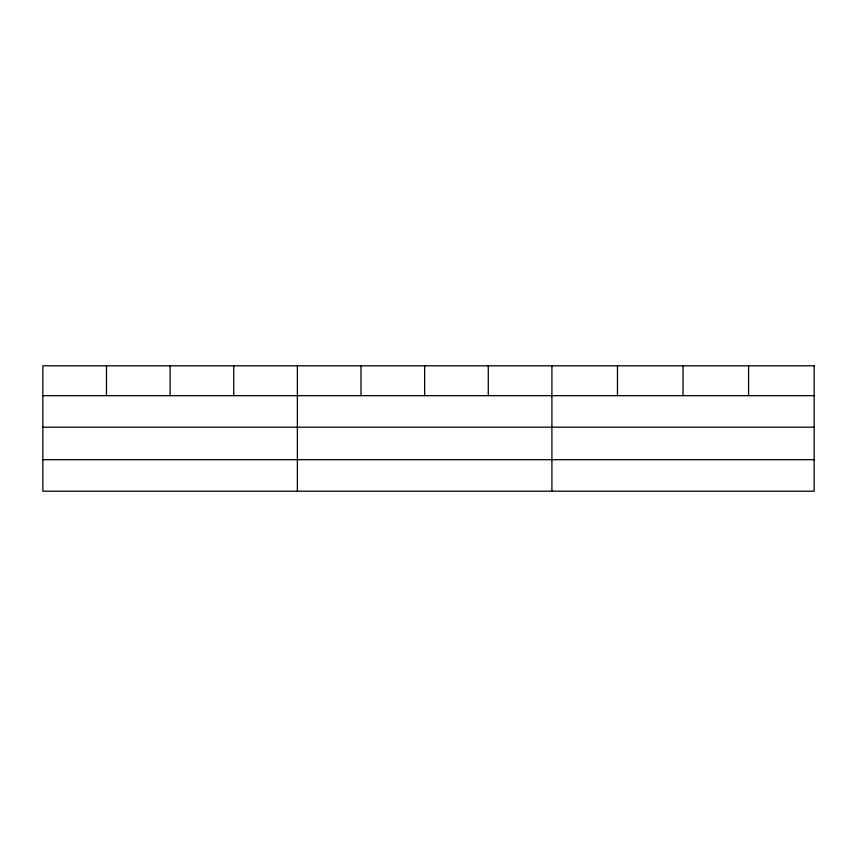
<?xml version="1.0" encoding="UTF-8"?>
<svg xmlns="http://www.w3.org/2000/svg" width="857" height="857" viewBox="0 0 857 857"><rect width="100%" height="100%" fill="white"/><g stroke="black" fill="none" stroke-linecap="round" stroke-linejoin="round"><path stroke-width="1.29" d="M42.85 395.666L814.15 395.666M42.85 427.193L814.15 427.193M42.85 459.673L814.15 459.673M748.589 365.8L748.589 395.666M683.029 365.8L683.029 395.666M617.468 365.8L617.468 395.666M551.908 365.8L551.908 491.2M488.276 365.8L488.276 395.666M424.644 365.8L424.644 395.666M361.011 365.8L361.011 395.666M297.379 365.8L297.379 491.2M233.747 365.8L233.747 395.666M170.115 365.8L170.115 395.666M106.482 365.8L106.482 395.666M814.15 365.8L42.85 365.8L42.85 491.2L814.15 491.2L814.15 365.8"/></g></svg>
